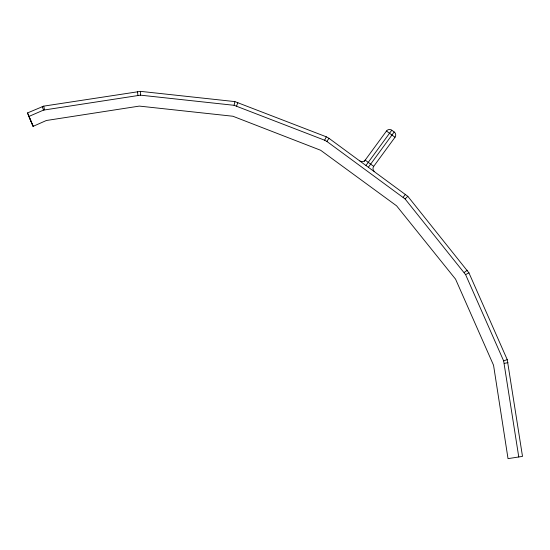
<?xml version="1.0" encoding="UTF-8"?>
<svg xmlns="http://www.w3.org/2000/svg" width="550" height="550" viewBox="0 0 550 550"><rect width="100%" height="100%" fill="white"/><g stroke="black" fill="none" stroke-linecap="round" stroke-linejoin="round"><path stroke-width="0.82" d="M518.767 456.974L503.642 360.869L465.596 274.636L405.075 198.942L326.899 141.467L324.665 140.229L234.107 105.311L140.498 95.157L140.553 91.362L43.732 106.129L27.5 112.936L33.124 126.342L46.344 120.505L139.343 106.095L232.897 116.243L320.643 150.267L396.591 205.831L455.572 279.166L493.556 365.262L508.028 458.638L522.5 456.39L507.237 359.645L468.937 272.848L407.811 196.316L328.934 138.277L326.274 136.799L234.871 101.599L140.553 91.362M234.107 105.311L234.871 101.599M236.576 106.074L237.82 102.506M324.665 140.229L326.274 136.799M326.899 141.467L328.934 138.277M364.299 161.343L386.478 131.024A3.781 3.781 0 0 1 391.765 130.206L394.185 131.979A3.781 3.781 0 0 1 395.003 137.259L373.711 166.354A3.781 3.781 0 0 0 374.529 171.634M366.011 165.406L391.765 130.206M368.431 167.172L394.185 131.979M403.143 197.251L405.501 194.301M405.075 198.942L407.811 196.316M464.2 272.449L467.273 270.243M465.596 274.636L468.937 272.848M140.498 95.157L43.491 110.11L28.944 116.428L33.124 126.342L27.5 112.936M503.642 360.869L507.237 359.645M504.261 363.378L507.973 362.643M386.478 131.024L395.003 137.259M373.711 166.354L365.193 160.119A3.781 3.781 0 0 1 359.913 160.937M42.24 106.535L43.491 110.11M43.732 106.129L44.516 109.835M137.486 91.603L137.919 95.363"/></g></svg>
